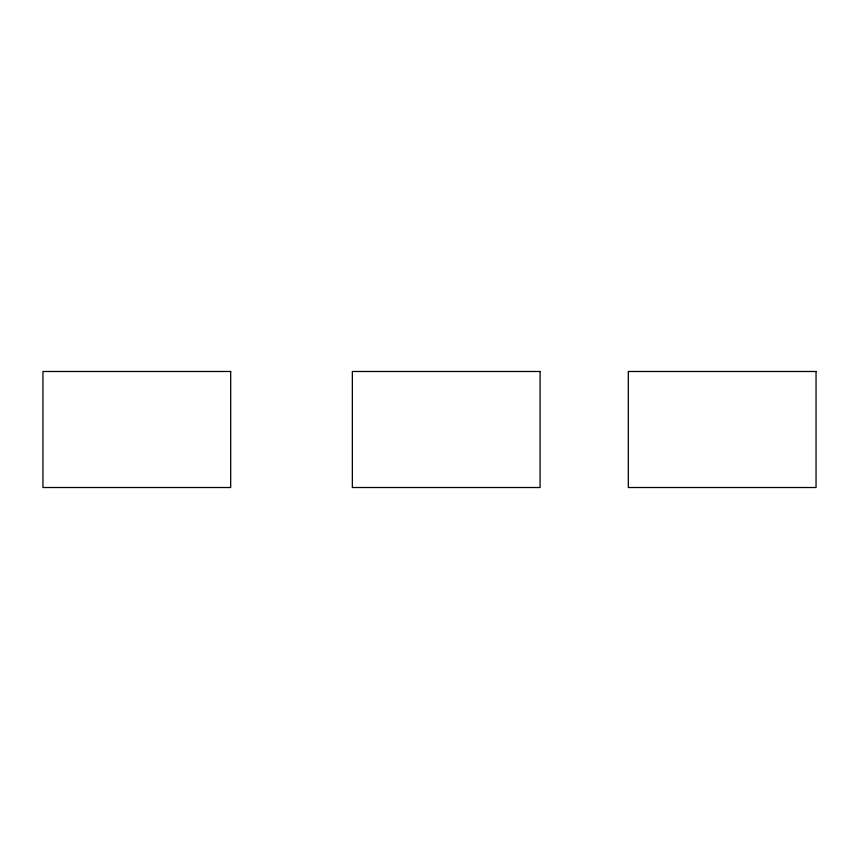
<?xml version="1.0" encoding="UTF-8"?>
<svg xmlns="http://www.w3.org/2000/svg" width="859" height="859" viewBox="0 0 859 859"><rect width="100%" height="100%" fill="white"/><g stroke="black" fill="none" stroke-linecap="round" stroke-linejoin="round"><path stroke-width="1.29" d="M230.684 371.485L42.95 371.485L42.95 487.515L230.684 487.515L230.684 371.485M540.086 371.485L352.351 371.485L352.351 487.515L540.086 487.515L540.086 371.485M816.05 371.485L628.316 371.485L628.316 487.515L816.05 487.515L816.05 371.485"/></g></svg>
